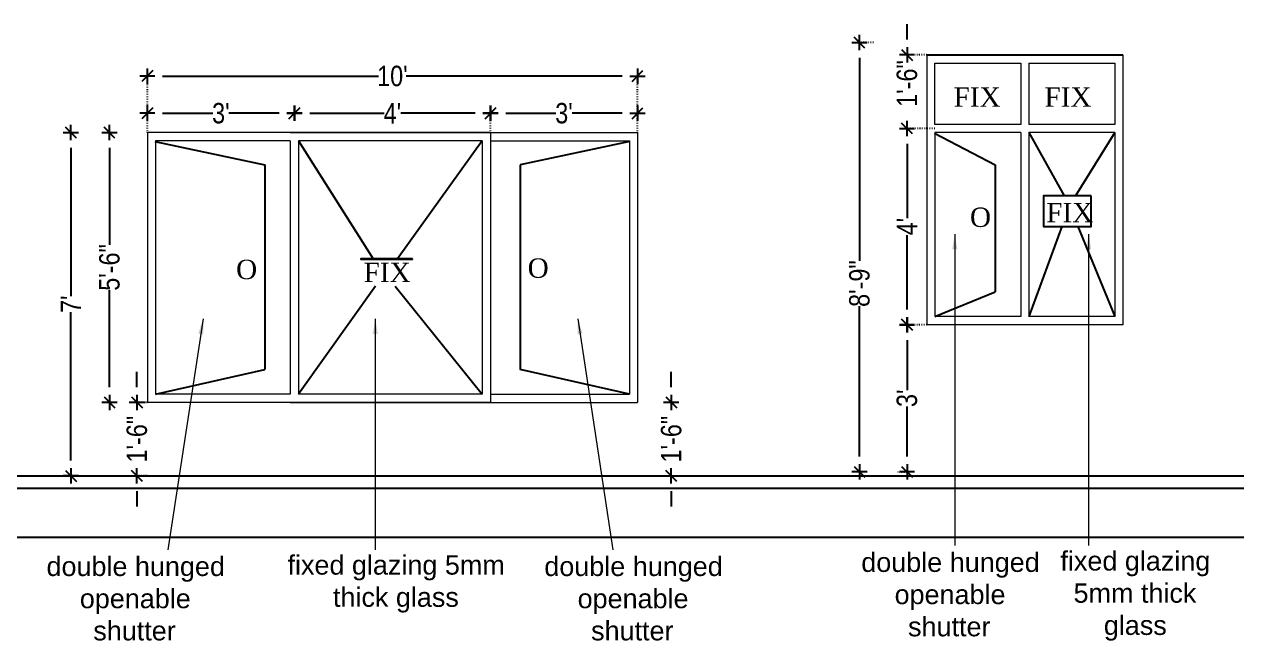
# Model space of a CAD drawing. Extents: x 187966 to 202201, y 659574 to 1343694.
# Drawn here: x 193893.7 to 194190.5, y 664224.5 to 664375.3 of the extents above; entities that cross this region are included whole.
import ezdxf
from ezdxf.lldxf.tags import DXFTag

# ---------------------------------------------------------------- set-up
doc = ezdxf.new("R2010")
doc.units = 0
doc.header["$MEASUREMENT"] = 0
doc.header["$PDMODE"] = 32
doc.linetypes.add('DOT2', pattern=[3.175, 0, -3.175])
for name, color, linetype, lineweight in [('ar-DOOR-WOOD', 44, 'Continuous', 0), ('AR-TEXT', 163, 'Continuous', 9), ('dim.', 84, 'Continuous', 25), ('seal', 8, 'Continuous', 0), ('slab beam layout', 142, 'Continuous', 30), ('Text', 55, 'Continuous', 25), ('wall', 1, 'Continuous', 30), ('windows', 255, 'Continuous', 0)]:
    doc.layers.add(name, color=color, linetype=linetype, lineweight=lineweight)
doc.styles.add('AA_05.00', font='ARIALN.TTF', dxfattribs={"height": 5})
doc.styles.get("Standard").update_dxf_attribs({"font": 'stylu.ttf', "height": 7})
tags = doc.linetypes.add('DASHED2', pattern=[0.375, 0.25, -0.125]).pattern_tags.tags
tags[6:7] = [DXFTag(74, 4), DXFTag(75, 0), DXFTag(340, '0'), DXFTag(46, 1.0), DXFTag(50, 0.0), DXFTag(44, 0.0), DXFTag(45, 0.0)]
tags[4:5] = [DXFTag(74, 4), DXFTag(75, 0), DXFTag(340, '0'), DXFTag(46, 1.0), DXFTag(50, 0.0), DXFTag(44, 0.0), DXFTag(45, 0.0)]
doc.dimstyles.new('AA_05.00', dxfattribs={"dimtxt": 5, "dimasz": 3.75, "dimexe": 0.18, "dimexo": 0.0625, "dimgap": 0.09, "dimtad": 0, "dimdec": 1, "dimzin": 0, "dimdsep": 46, "dimlunit": 4, "dimtxsty": 'AA_05.00', "dimblk": 'DIM ARROW', "dimcen": 0.09, "dimclrd": 9, "dimclre": 256, "dimadec": 0, "dimazin": 0, "dimtfac": 1, "dimtdec": 1, "dimtofl": 0, "dimtmove": 0, "dimatfit": 3, "dimfxl": 1, "dimtolj": 1, "dimtzin": 0, "dimlwd": -1, "dimarcsym": 0})

# ---------------------------------------------------------------- blocks, each defined once
blk = doc.blocks.new('DIM ARROW')
at = {"color": 3, "ltscale": 0.1}
for p, q in [((-0.5, 0), (0.5, 0)), ((-0.354, -0.354), (0.354, 0.354)), ((0, 0.5), (0, -0.5))]:
    blk.add_line(p, q, dxfattribs=at)
blk = doc.blocks.new('*D132')
at = {"layer": 'DEFPOINTS', "color": 0, "ltscale": 0.1, "transparency": 16777216}
for p in [(193914.56, 664348.79), (193914.56, 664348.79), (193914.56, 664282.79)]:
    blk.add_point(p, dxfattribs=at)
at = {"layer": 'dim.', "linetype": 'DOT2', "lineweight": -2, "ltscale": 0.1, "transparency": 16777216}
for p, q in [((193914.5, 664348.79), (193914.38, 664348.79)), ((193914.5, 664282.79), (193914.38, 664282.79))]:
    blk.add_line(p, q, dxfattribs=at)
at = {"layer": 'dim.', "color": 9, "ltscale": 0.1, "transparency": 16777216}
for p, q in [((193914.56, 664345.04), (193914.56, 664321.33)), ((193914.56, 664286.54), (193914.56, 664310.24))]:
    blk.add_line(p, q, dxfattribs=at)
at = {"layer": 'dim.', "color": 9, "ltscale": 0.1, "transparency": 16777216, "xscale": 3.75, "yscale": 3.75, "zscale": 3.75}
for p, rotation in [((193914.56, 664348.79), 90), ((193914.56, 664282.79), 270)]:
    blk.add_blockref('DIM ARROW', p, dxfattribs=dict(at, rotation=rotation))
at = {"layer": 'dim.', "color": 0, "ltscale": 0.1, "transparency": 16777216, "insert": (193914.56, 664315.79), "char_height": 5, "attachment_point": 5, "rotation": 90, "style": 'AA_05.00'}
blk.add_mtext('\\A1;5\'-6"', dxfattribs=at)
blk = doc.blocks.new('*D133')
at = {"layer": 'DEFPOINTS', "color": 0, "ltscale": 0.1, "transparency": 16777216}
for p in [(193923.82, 664353.51), (193959.82, 664353.51), (193959.82, 664353.51)]:
    blk.add_point(p, dxfattribs=at)
at = {"layer": 'dim.', "linetype": 'DOT2', "lineweight": -2, "ltscale": 0.1, "transparency": 16777216}
for p, q in [((193923.82, 664353.45), (193923.82, 664353.33)), ((193959.82, 664353.57), (193959.82, 664353.69))]:
    blk.add_line(p, q, dxfattribs=at)
at = {"layer": 'dim.', "color": 9, "ltscale": 0.1, "transparency": 16777216}
for p, q in [((193927.57, 664353.51), (193939.84, 664353.51)), ((193956.07, 664353.51), (193943.79, 664353.51))]:
    blk.add_line(p, q, dxfattribs=at)
at = {"layer": 'dim.', "color": 9, "ltscale": 0.1, "transparency": 16777216, "xscale": 3.75, "yscale": 3.75, "zscale": 3.75, "rotation": 180}
blk.add_blockref('DIM ARROW', (193923.82, 664353.51), dxfattribs=at)
at = {"layer": 'dim.', "color": 9, "ltscale": 0.1, "transparency": 16777216, "xscale": 3.75, "yscale": 3.75, "zscale": 3.75}
blk.add_blockref('DIM ARROW', (193959.82, 664353.51), dxfattribs=at)
at = {"layer": 'dim.', "color": 0, "ltscale": 0.1, "transparency": 16777216, "insert": (193941.82, 664353.51), "char_height": 5, "attachment_point": 5, "style": 'AA_05.00'}
blk.add_mtext("\\A1;3'", dxfattribs=at)
blk = doc.blocks.new('*D134')
at = {"layer": 'DEFPOINTS', "color": 0, "ltscale": 0.1, "transparency": 16777216}
for p in [(193959.82, 664353.51), (194007.81, 664353.51), (194007.81, 664353.24)]:
    blk.add_point(p, dxfattribs=at)
at = {"layer": 'dim.', "linetype": 'DOT2', "lineweight": -2, "ltscale": 0.1, "transparency": 16777216}
for p, q in [((193959.82, 664353.57), (193959.82, 664353.69)), ((194007.81, 664353.3), (194007.81, 664353.69))]:
    blk.add_line(p, q, dxfattribs=at)
at = {"layer": 'dim.', "color": 9, "ltscale": 0.1, "transparency": 16777216}
for p, q in [((193963.57, 664353.51), (193981.76, 664353.51)), ((194004.06, 664353.51), (193985.87, 664353.51))]:
    blk.add_line(p, q, dxfattribs=at)
at = {"layer": 'dim.', "color": 9, "ltscale": 0.1, "transparency": 16777216, "xscale": 3.75, "yscale": 3.75, "zscale": 3.75, "rotation": 180}
blk.add_blockref('DIM ARROW', (193959.82, 664353.51), dxfattribs=at)
at = {"layer": 'dim.', "color": 9, "ltscale": 0.1, "transparency": 16777216, "xscale": 3.75, "yscale": 3.75, "zscale": 3.75}
blk.add_blockref('DIM ARROW', (194007.81, 664353.51), dxfattribs=at)
at = {"layer": 'dim.', "color": 0, "ltscale": 0.1, "transparency": 16777216, "insert": (193983.81, 664353.51), "char_height": 5, "attachment_point": 5, "style": 'AA_05.00'}
blk.add_mtext("\\A1;4'", dxfattribs=at)
blk = doc.blocks.new('*D135')
at = {"layer": 'DEFPOINTS', "color": 0, "ltscale": 0.1, "transparency": 16777216}
for p in [(193905.12, 664348.79), (193905.12, 664264.79), (193905.12, 664264.79)]:
    blk.add_point(p, dxfattribs=at)
at = {"layer": 'dim.', "linetype": 'DOT2', "lineweight": -2, "ltscale": 0.1, "transparency": 16777216}
for p, q in [((193905.06, 664348.79), (193904.94, 664348.79)), ((193905.06, 664264.79), (193904.94, 664264.79))]:
    blk.add_line(p, q, dxfattribs=at)
at = {"layer": 'dim.', "color": 9, "ltscale": 0.1, "transparency": 16777216}
for p, q in [((193905.12, 664345.04), (193905.12, 664308.75)), ((193905.12, 664268.54), (193905.12, 664304.83))]:
    blk.add_line(p, q, dxfattribs=at)
at = {"layer": 'dim.', "color": 9, "ltscale": 0.1, "transparency": 16777216, "xscale": 3.75, "yscale": 3.75, "zscale": 3.75}
for p, rotation in [((193905.12, 664348.79), 90), ((193905.12, 664264.79), 270)]:
    blk.add_blockref('DIM ARROW', p, dxfattribs=dict(at, rotation=rotation))
at = {"layer": 'dim.', "color": 0, "ltscale": 0.1, "transparency": 16777216, "insert": (193905.12, 664306.79), "char_height": 5, "attachment_point": 5, "rotation": 90, "style": 'AA_05.00'}
blk.add_mtext("\\A1;7'", dxfattribs=at)
blk = doc.blocks.new('*D129')
at = {"layer": 'DEFPOINTS', "color": 0, "ltscale": 0.1, "transparency": 16777216}
for p in [(194052.07, 664282.79), (194052.07, 664282.79), (194052.07, 664264.79)]:
    blk.add_point(p, dxfattribs=at)
at = {"layer": 'dim.', "color": 9, "ltscale": 0.1, "transparency": 16777216}
for p, q in [((194052.07, 664286.54), (194052.07, 664290.29)), ((194052.07, 664261.04), (194052.07, 664257.29))]:
    blk.add_line(p, q, dxfattribs=at)
at = {"layer": 'dim.', "linetype": 'DOT2', "lineweight": -2, "ltscale": 0.1, "transparency": 16777216}
for p, q in [((194052.01, 664282.79), (194051.89, 664282.79)), ((194052.01, 664264.79), (194051.89, 664264.79))]:
    blk.add_line(p, q, dxfattribs=at)
at = {"layer": 'dim.', "color": 9, "ltscale": 0.1, "transparency": 16777216, "xscale": 3.75, "yscale": 3.75, "zscale": 3.75}
for p, rotation in [((194052.07, 664282.79), 270), ((194052.07, 664264.79), 90)]:
    blk.add_blockref('DIM ARROW', p, dxfattribs=dict(at, rotation=rotation))
at = {"layer": 'dim.', "color": 0, "ltscale": 0.1, "transparency": 16777216, "insert": (194052.07, 664273.79), "char_height": 5, "attachment_point": 5, "rotation": 90, "style": 'AA_05.00'}
blk.add_mtext('\\A1;1\'-6"', dxfattribs=at)
blk = doc.blocks.new('*D130')
at = {"layer": 'DEFPOINTS', "color": 0, "ltscale": 0.1, "transparency": 16777216}
for p in [(194043.81, 664362.61), (193923.82, 664348.79), (194043.81, 664348.79)]:
    blk.add_point(p, dxfattribs=at)
at = {"layer": 'dim.', "linetype": 'DOT2', "lineweight": -2, "ltscale": 0.1, "transparency": 16777216}
for p, q in [((193923.82, 664348.85), (193923.82, 664362.79)), ((194043.81, 664348.85), (194043.81, 664362.79))]:
    blk.add_line(p, q, dxfattribs=at)
at = {"layer": 'dim.', "color": 9, "ltscale": 0.1, "transparency": 16777216}
for p, q in [((193927.57, 664362.61), (193980.44, 664362.61)), ((194040.06, 664362.61), (193987.19, 664362.61))]:
    blk.add_line(p, q, dxfattribs=at)
at = {"layer": 'dim.', "color": 9, "ltscale": 0.1, "transparency": 16777216, "xscale": 3.75, "yscale": 3.75, "zscale": 3.75, "rotation": 180}
blk.add_blockref('DIM ARROW', (193923.82, 664362.61), dxfattribs=at)
at = {"layer": 'dim.', "color": 9, "ltscale": 0.1, "transparency": 16777216, "xscale": 3.75, "yscale": 3.75, "zscale": 3.75}
blk.add_blockref('DIM ARROW', (194043.81, 664362.61), dxfattribs=at)
at = {"layer": 'dim.', "color": 0, "ltscale": 0.1, "transparency": 16777216, "insert": (193983.81, 664362.61), "char_height": 5, "attachment_point": 5, "style": 'AA_05.00'}
blk.add_mtext("\\A1;10'", dxfattribs=at)
blk = doc.blocks.new('*D131')
at = {"layer": 'DEFPOINTS', "color": 0, "ltscale": 0.1, "transparency": 16777216}
for p in [(194043.81, 664353.51), (194007.81, 664348.79), (194043.81, 664348.79)]:
    blk.add_point(p, dxfattribs=at)
at = {"layer": 'dim.', "linetype": 'DOT2', "lineweight": -2, "ltscale": 0.1, "transparency": 16777216}
for p, q in [((194007.81, 664348.85), (194007.81, 664353.69)), ((194043.81, 664348.85), (194043.81, 664353.69))]:
    blk.add_line(p, q, dxfattribs=at)
at = {"layer": 'dim.', "color": 9, "ltscale": 0.1, "transparency": 16777216}
for p, q in [((194011.56, 664353.51), (194023.84, 664353.51)), ((194040.06, 664353.51), (194027.79, 664353.51))]:
    blk.add_line(p, q, dxfattribs=at)
at = {"layer": 'dim.', "color": 9, "ltscale": 0.1, "transparency": 16777216, "xscale": 3.75, "yscale": 3.75, "zscale": 3.75, "rotation": 180}
blk.add_blockref('DIM ARROW', (194007.81, 664353.51), dxfattribs=at)
at = {"layer": 'dim.', "color": 9, "ltscale": 0.1, "transparency": 16777216, "xscale": 3.75, "yscale": 3.75, "zscale": 3.75}
blk.add_blockref('DIM ARROW', (194043.81, 664353.51), dxfattribs=at)
at = {"layer": 'dim.', "color": 0, "ltscale": 0.1, "transparency": 16777216, "insert": (194025.81, 664353.51), "char_height": 5, "attachment_point": 5, "style": 'AA_05.00'}
blk.add_mtext("\\A1;3'", dxfattribs=at)
blk = doc.blocks.new('*D156')
at = {"layer": 'DEFPOINTS', "color": 0, "ltscale": 0.1, "transparency": 16777216}
for p in [(194098.15, 664370.79), (194101.75, 664370.79), (194098.42, 664265.79)]:
    blk.add_point(p, dxfattribs=at)
at = {"layer": 'dim.', "linetype": 'DOT2', "lineweight": -2, "ltscale": 0.1, "transparency": 16777216}
for p, q in [((194101.68, 664370.79), (194097.97, 664370.79)), ((194098.36, 664265.79), (194097.97, 664265.79))]:
    blk.add_line(p, q, dxfattribs=at)
at = {"layer": 'dim.', "color": 9, "ltscale": 0.1, "transparency": 16777216}
for p, q in [((194098.15, 664367.04), (194098.15, 664317.39)), ((194098.15, 664269.54), (194098.15, 664306.29))]:
    blk.add_line(p, q, dxfattribs=at)
at = {"layer": 'dim.', "color": 9, "ltscale": 0.1, "transparency": 16777216, "xscale": 3.75, "yscale": 3.75, "zscale": 3.75}
for p, rotation in [((194098.15, 664370.79), 90), ((194098.15, 664265.79), 270)]:
    blk.add_blockref('DIM ARROW', p, dxfattribs=dict(at, rotation=rotation))
at = {"layer": 'dim.', "color": 0, "ltscale": 0.1, "transparency": 16777216, "insert": (194098.15, 664311.84), "char_height": 5, "attachment_point": 5, "rotation": 90, "style": 'AA_05.00'}
blk.add_mtext('\\A1;8\'-9"', dxfattribs=at)
blk = doc.blocks.new('*D161')
at = {"layer": 'DEFPOINTS', "color": 0, "ltscale": 0.1, "transparency": 16777216}
for p in [(194109.78, 664301.79), (194109.78, 664301.79), (194107.46, 664265.79)]:
    blk.add_point(p, dxfattribs=at)
at = {"layer": 'dim.', "linetype": 'DOT2', "lineweight": -2, "ltscale": 0.1, "transparency": 16777216}
for p, q in [((194109.72, 664301.79), (194109.6, 664301.79)), ((194107.52, 664265.79), (194109.96, 664265.79))]:
    blk.add_line(p, q, dxfattribs=at)
at = {"layer": 'dim.', "color": 9, "ltscale": 0.1, "transparency": 16777216}
for p, q in [((194109.78, 664298.04), (194109.78, 664285.77)), ((194109.78, 664269.54), (194109.78, 664281.81))]:
    blk.add_line(p, q, dxfattribs=at)
at = {"layer": 'dim.', "color": 9, "ltscale": 0.1, "transparency": 16777216, "xscale": 3.75, "yscale": 3.75, "zscale": 3.75}
for p, rotation in [((194109.78, 664301.79), 90), ((194109.78, 664265.79), 270)]:
    blk.add_blockref('DIM ARROW', p, dxfattribs=dict(at, rotation=rotation))
at = {"layer": 'dim.', "color": 0, "ltscale": 0.1, "transparency": 16777216, "insert": (194109.78, 664283.79), "char_height": 5, "attachment_point": 5, "rotation": 90, "style": 'AA_05.00'}
blk.add_mtext("\\A1;3'", dxfattribs=at)
blk = doc.blocks.new('*D162')
at = {"layer": 'DEFPOINTS', "color": 0, "ltscale": 0.1, "transparency": 16777216}
for p in [(194109.78, 664367.79), (194114.62, 664367.79), (194116.62, 664349.79)]:
    blk.add_point(p, dxfattribs=at)
at = {"layer": 'dim.', "color": 9, "ltscale": 0.1, "transparency": 16777216}
for p, q in [((194109.78, 664371.54), (194109.78, 664375.29)), ((194109.78, 664346.04), (194109.78, 664342.29))]:
    blk.add_line(p, q, dxfattribs=at)
at = {"layer": 'dim.', "linetype": 'DOT2', "lineweight": -2, "ltscale": 0.1, "transparency": 16777216}
for p, q in [((194114.56, 664367.79), (194109.6, 664367.79)), ((194116.56, 664349.79), (194109.6, 664349.79))]:
    blk.add_line(p, q, dxfattribs=at)
at = {"layer": 'dim.', "color": 9, "ltscale": 0.1, "transparency": 16777216, "xscale": 3.75, "yscale": 3.75, "zscale": 3.75}
for p, rotation in [((194109.78, 664367.79), 270), ((194109.78, 664349.79), 90)]:
    blk.add_blockref('DIM ARROW', p, dxfattribs=dict(at, rotation=rotation))
at = {"layer": 'dim.', "color": 0, "ltscale": 0.1, "transparency": 16777216, "insert": (194109.78, 664360.79), "char_height": 5, "attachment_point": 5, "rotation": 90, "style": 'AA_05.00'}
blk.add_mtext('\\A1;1\'-6"', dxfattribs=at)
blk = doc.blocks.new('*D163')
at = {"layer": 'DEFPOINTS', "color": 0, "ltscale": 0.1, "transparency": 16777216}
for p in [(194109.78, 664349.79), (194116.62, 664349.79), (194114.62, 664301.79)]:
    blk.add_point(p, dxfattribs=at)
at = {"layer": 'dim.', "linetype": 'DOT2', "lineweight": -2, "ltscale": 0.1, "transparency": 16777216}
for p, q in [((194116.56, 664349.79), (194109.6, 664349.79)), ((194114.56, 664301.79), (194109.6, 664301.79))]:
    blk.add_line(p, q, dxfattribs=at)
at = {"layer": 'dim.', "color": 9, "ltscale": 0.1, "transparency": 16777216}
for p, q in [((194109.78, 664346.04), (194109.78, 664327.85)), ((194109.78, 664305.54), (194109.78, 664323.73))]:
    blk.add_line(p, q, dxfattribs=at)
at = {"layer": 'dim.', "color": 9, "ltscale": 0.1, "transparency": 16777216, "xscale": 3.75, "yscale": 3.75, "zscale": 3.75}
for p, rotation in [((194109.78, 664349.79), 90), ((194109.78, 664301.79), 270)]:
    blk.add_blockref('DIM ARROW', p, dxfattribs=dict(at, rotation=rotation))
at = {"layer": 'dim.', "color": 0, "ltscale": 0.1, "transparency": 16777216, "insert": (194109.78, 664325.79), "char_height": 5, "attachment_point": 5, "rotation": 90, "style": 'AA_05.00'}
blk.add_mtext("\\A1;4'", dxfattribs=at)
blk = doc.blocks.new('*D179')
at = {"layer": 'DEFPOINTS', "color": 0, "ltscale": 0.1, "transparency": 16777216}
for p in [(193923.82, 664282.79), (193921.27, 664264.79), (193923.82, 664264.79)]:
    blk.add_point(p, dxfattribs=at)
at = {"layer": 'dim.', "color": 9, "ltscale": 0.1, "transparency": 16777216}
for p, q in [((193921.27, 664286.54), (193921.27, 664290.29)), ((193921.27, 664261.04), (193921.27, 664257.29))]:
    blk.add_line(p, q, dxfattribs=at)
at = {"layer": 'dim.', "linetype": 'DOT2', "lineweight": -2, "ltscale": 0.1, "transparency": 16777216}
for p, q in [((193923.75, 664282.79), (193921.09, 664282.79)), ((193923.75, 664264.79), (193921.09, 664264.79))]:
    blk.add_line(p, q, dxfattribs=at)
at = {"layer": 'dim.', "color": 9, "ltscale": 0.1, "transparency": 16777216, "xscale": 3.75, "yscale": 3.75, "zscale": 3.75}
for p, rotation in [((193921.27, 664282.79), 270), ((193921.27, 664264.79), 90)]:
    blk.add_blockref('DIM ARROW', p, dxfattribs=dict(at, rotation=rotation))
at = {"layer": 'dim.', "color": 0, "ltscale": 0.1, "transparency": 16777216, "insert": (193921.27, 664273.79), "char_height": 5, "attachment_point": 5, "rotation": 90, "style": 'AA_05.00'}
blk.add_mtext('\\A1;1\'-6"', dxfattribs=at)

msp = doc.modelspace()

# ---------------------------------------------------------------- linework, layer by layer
at = {"layer": 'ar-DOOR-WOOD'}
for p, q in [((194137.62, 664350.79), (194137.62, 664350.77)), ((193958.82, 664348.79), (193958.82, 664348.77))]:
    msp.add_line(p, q, dxfattribs=at)
at = {"layer": 'seal', "lineweight": 25, "ltscale": 0.005}
for p, q in [((194114.62, 664367.79), (194162.62, 664367.79)), ((193711.91, 664264.79), (194478.22, 664264.79))]:
    msp.add_line(p, q, dxfattribs=at)
at = {"layer": 'slab beam layout', "lineweight": 25, "ltscale": 0.005}
msp.add_line((193711.91, 664261.79), (194478.22, 664261.79), dxfattribs=at)
at = {"layer": 'Text', "linetype": 'DASHED2', "lineweight": -2, "ltscale": 5}
for p, q in [((193960.82, 664346.79), (193979.11, 664317.88)), ((194005.81, 664346.79), (193985.04, 664317.88)), ((194116.49, 664348.62), (194131.37, 664340.92)), ((194139.62, 664348.79), (194148.23, 664333.34)), ((194160.62, 664348.79), (194151.01, 664333.34)), ((193925.68, 664346.62), (193952.56, 664340.92)), ((194041.95, 664346.62), (194015.07, 664340.92)), ((193952.56, 664340.92), (193952.56, 664290.86)), ((194015.07, 664340.92), (194015.07, 664290.86)), ((194131.37, 664340.92), (194131.37, 664309.86)), ((194147.67, 664325.81), (194139.62, 664303.79)), ((194151.57, 664325.81), (194160.62, 664303.79)), ((193979.68, 664311.19), (193960.82, 664284.79)), ((193984.47, 664311.19), (194005.81, 664284.79)), ((194116.62, 664303.79), (194131.37, 664309.86)), ((193925.82, 664284.79), (193952.56, 664290.86)), ((194041.81, 664284.79), (194015.07, 664290.86))]:
    msp.add_line(p, q, dxfattribs=at)
for points in [[(194154.88, 664333.34), (194143.18, 664333.34), (194143.18, 664325.81), (194154.88, 664325.81)], [(193988.7, 664317.88), (193976.09, 664317.88), (193976.09, 664317.81), (193988.7, 664317.81)]]:
    msp.add_lwpolyline(points, close=True, dxfattribs=at)
at = {"layer": 'wall', "lineweight": 25, "ltscale": 0.005}
msp.add_line((193711.91, 664249.79), (194478.22, 664249.79), dxfattribs=at)
at = {"layer": 'windows'}
for p, q in [((194114.62, 664367.79), (194114.62, 664301.79)), ((194162.62, 664367.79), (194162.62, 664301.79)), ((194137.62, 664365.79), (194137.62, 664350.79)), ((194139.62, 664365.79), (194139.62, 664350.79)), ((194007.81, 664348.79), (193923.82, 664348.79)), ((193923.82, 664348.79), (193923.82, 664282.79)), ((193958.82, 664346.79), (193925.82, 664346.79)), ((193925.82, 664346.79), (193925.82, 664284.79)), ((193958.82, 664348.79), (194043.81, 664348.79)), ((193958.82, 664346.79), (193958.82, 664284.79)), ((194005.81, 664346.79), (193960.82, 664346.79)), ((193960.82, 664346.79), (193960.82, 664284.79)), ((194005.81, 664346.79), (194005.81, 664284.79)), ((194007.81, 664348.79), (194007.81, 664282.79)), ((194007.81, 664346.79), (194041.81, 664346.79)), ((194041.81, 664346.79), (194041.81, 664284.79)), ((194043.81, 664348.79), (194043.81, 664282.79)), ((194137.62, 664348.79), (194116.62, 664348.79)), ((194116.62, 664348.79), (194116.62, 664303.79)), ((194137.62, 664348.79), (194137.62, 664303.79)), ((194160.62, 664348.79), (194139.62, 664348.79)), ((194139.62, 664348.79), (194139.62, 664303.79)), ((194160.62, 664348.79), (194160.62, 664303.79)), ((194137.62, 664303.79), (194116.62, 664303.79)), ((194160.62, 664303.79), (194139.62, 664303.79)), ((194162.62, 664301.79), (194114.62, 664301.79)), ((193958.82, 664284.79), (193925.82, 664284.79)), ((194005.81, 664284.79), (193960.82, 664284.79)), ((194007.81, 664284.79), (194041.81, 664284.79)), ((194007.81, 664282.79), (193923.82, 664282.79)), ((193958.82, 664282.79), (194043.81, 664282.79))]:
    msp.add_line(p, q, dxfattribs=at)
for points in [[(194137.62, 664350.79), (194116.62, 664350.79), (194116.62, 664365.79), (194137.62, 664365.79)], [(194139.62, 664365.79), (194160.62, 664365.79), (194160.62, 664350.79), (194139.62, 664350.79)]]:
    msp.add_lwpolyline(points, dxfattribs=at)

# ---------------------------------------------------------------- texts
at = {"layer": 'AR-TEXT', "char_height": 4.7244, "attachment_point": 1}
for s, insert, width in [('\\pi5.5793;{\\fArial|b0|i0|c0|p34;double hunged \\P\\pi13.733;openable \\P\\pi17.034;shutter }', (194093.01, 664246.03), 54.1327), ('\\pi3.8013;{\\fArial|b0|i0|c0|p34;fixed glazing \\P\\pi7.0094;5mm thick \\P\\pi14.425;glass}', (194143.54, 664246.37), 43.7898), ('\\pi11.579;{\\fArial|b0|i0|c0|p34;double hunged \\P\\pi19.733;openable \\P\\pi23.034;shutter }', (193887.56, 664245.03), 66.1327), ('\\pi4.5432;{\\fArial|b0|i0|c0|p34;fixed glazing 5mm \\P\\pi15.674;thick glass}', (193953.59, 664245.37), 61.7898), ('\\pi11.579;{\\fArial|b0|i0|c0|p34;double hunged \\P\\pi19.733;openable \\P\\pi23.034;shutter }', (194009.42, 664245.03), 66.1327)]:
    msp.add_mtext(s, dxfattribs=dict(at, insert=insert, width=width))
at = {"layer": 'Text', "ltscale": 5, "char_height": 4.7343, "width": 5.4871}
for s, insert, attachment_point in [('\\A1;{\\fTimes New Roman|b0|i0|c0|p18;FIX}', (194121.18, 664355.11), 7), ('\\A1;{\\fTimes New Roman|b0|i0|c0|p18;FIX}', (194143.44, 664355.11), 7), ('\\A1;{\\fTimes New Roman|b0|i0|c0|p18;O}', (194130.35, 664325.64), 9), ('\\A1;{\\fTimes New Roman|b0|i0|c0|p18;FIX}', (194143.86, 664326.84), 7), ('\\A1;{\\fTimes New Roman|b0|i0|c0|p18;O}', (193950.71, 664312.87), 9), ('\\A1;{\\fTimes New Roman|b0|i0|c0|p18;FIX}', (193976.76, 664312.22), 7)]:
    msp.add_mtext(s, dxfattribs=dict(at, insert=insert, attachment_point=attachment_point))
at = {"layer": 'Text', "ltscale": 5, "extrusion": (0, 0, -1), "insert": (194016.92, 664313.2), "char_height": 4.7343, "width": 5.4871, "attachment_point": 9, "text_direction": (-1, 0, 0)}
msp.add_mtext('\\A1;{\\fTimes New Roman|b0|i0|c0|p18;O}', dxfattribs=at)

# ---------------------------------------------------------------- dimensions: what is measured, and where the dimension line sits
at = {"layer": 'dim.', "ltscale": 0.1}
for base, p1, p2, picture, middle in [((194109.78, 664367.79), (194116.62, 664349.79), (194114.62, 664367.79), '*D162', (194109.78, 664360.79)), ((194098.15, 664370.79), (194098.42, 664265.79), (194101.75, 664370.79), '*D156', (194098.15, 664311.84))]:
    dim = msp.add_linear_dim(base=base, p1=p1, p2=p2, angle=90, dimstyle='AA_05.00', dxfattribs=at)
    dim.commit()
    dim.dimension.update_dxf_attribs({"geometry": picture, "text_midpoint": middle, "dimtype": 160})
dim = msp.add_linear_dim(base=(194043.81, 664362.61), p1=(193923.82, 664348.79), p2=(194043.81, 664348.79), dimstyle='AA_05.00', dxfattribs=at)
dim.commit()
dim.dimension.update_dxf_attribs({"geometry": '*D130', "text_midpoint": (193983.81, 664362.61)})
for base, p1, p2, picture, middle in [((193959.82, 664353.51), (193923.82, 664353.51), (193959.82, 664353.51), '*D133', (193941.82, 664353.51)), ((194007.81, 664353.51), (193959.82, 664353.51), (194007.81, 664353.24), '*D134', (193983.81, 664353.51)), ((194043.81, 664353.51), (194007.81, 664348.79), (194043.81, 664348.79), '*D131', (194025.81, 664353.51))]:
    dim = msp.add_linear_dim(base=base, p1=p1, p2=p2, dimstyle='AA_05.00', override={"dimtmove": 1}, dxfattribs=at)
    dim.commit()
    dim.dimension.update_dxf_attribs({"geometry": picture, "text_midpoint": middle})
for base, p1, p2, picture, middle in [((193905.12, 664264.79), (193905.12, 664348.79), (193905.12, 664264.79), '*D135', (193905.12, 664306.79)), ((193914.56, 664348.79), (193914.56, 664282.79), (193914.56, 664348.79), '*D132', (193914.56, 664315.79)), ((194109.78, 664349.79), (194114.62, 664301.79), (194116.62, 664349.79), '*D163', (194109.78, 664325.79)), ((194109.78, 664301.79), (194107.46, 664265.79), (194109.78, 664301.79), '*D161', (194109.78, 664283.79)), ((193921.27, 664264.79), (193923.82, 664282.79), (193923.82, 664264.79), '*D179', (193921.27, 664273.79)), ((194052.07, 664282.79), (194052.07, 664264.79), (194052.07, 664282.79), '*D129', (194052.07, 664273.79))]:
    dim = msp.add_linear_dim(base=base, p1=p1, p2=p2, angle=90, dimstyle='AA_05.00', dxfattribs=at)
    dim.commit()
    dim.dimension.update_dxf_attribs({"geometry": picture, "text_midpoint": middle})

# ---------------------------------------------------------------- leaders
at = {"layer": 'windows', "linetype": 'DASHED2', "lineweight": -2, "ltscale": 5}
for points in [[(194121.47, 664323.96), (194121.47, 664247.73)], [(193937.47, 664303.23), (193928.86, 664246.73)], [(193979.63, 664303.23), (193979.63, 664246.73)], [(194029.19, 664303.23), (194037.77, 664246.73)]]:
    msp.add_leader(points, dimstyle='AA_05.00', override={"dimgap": 0.09, "dimtad": 0}, dxfattribs=at)
msp.add_leader([(194154.24, 664323.96), (194154.24, 664247.73)], dimstyle='AA_05.00', dxfattribs=at)

doc.saveas('drawing.dxf')
